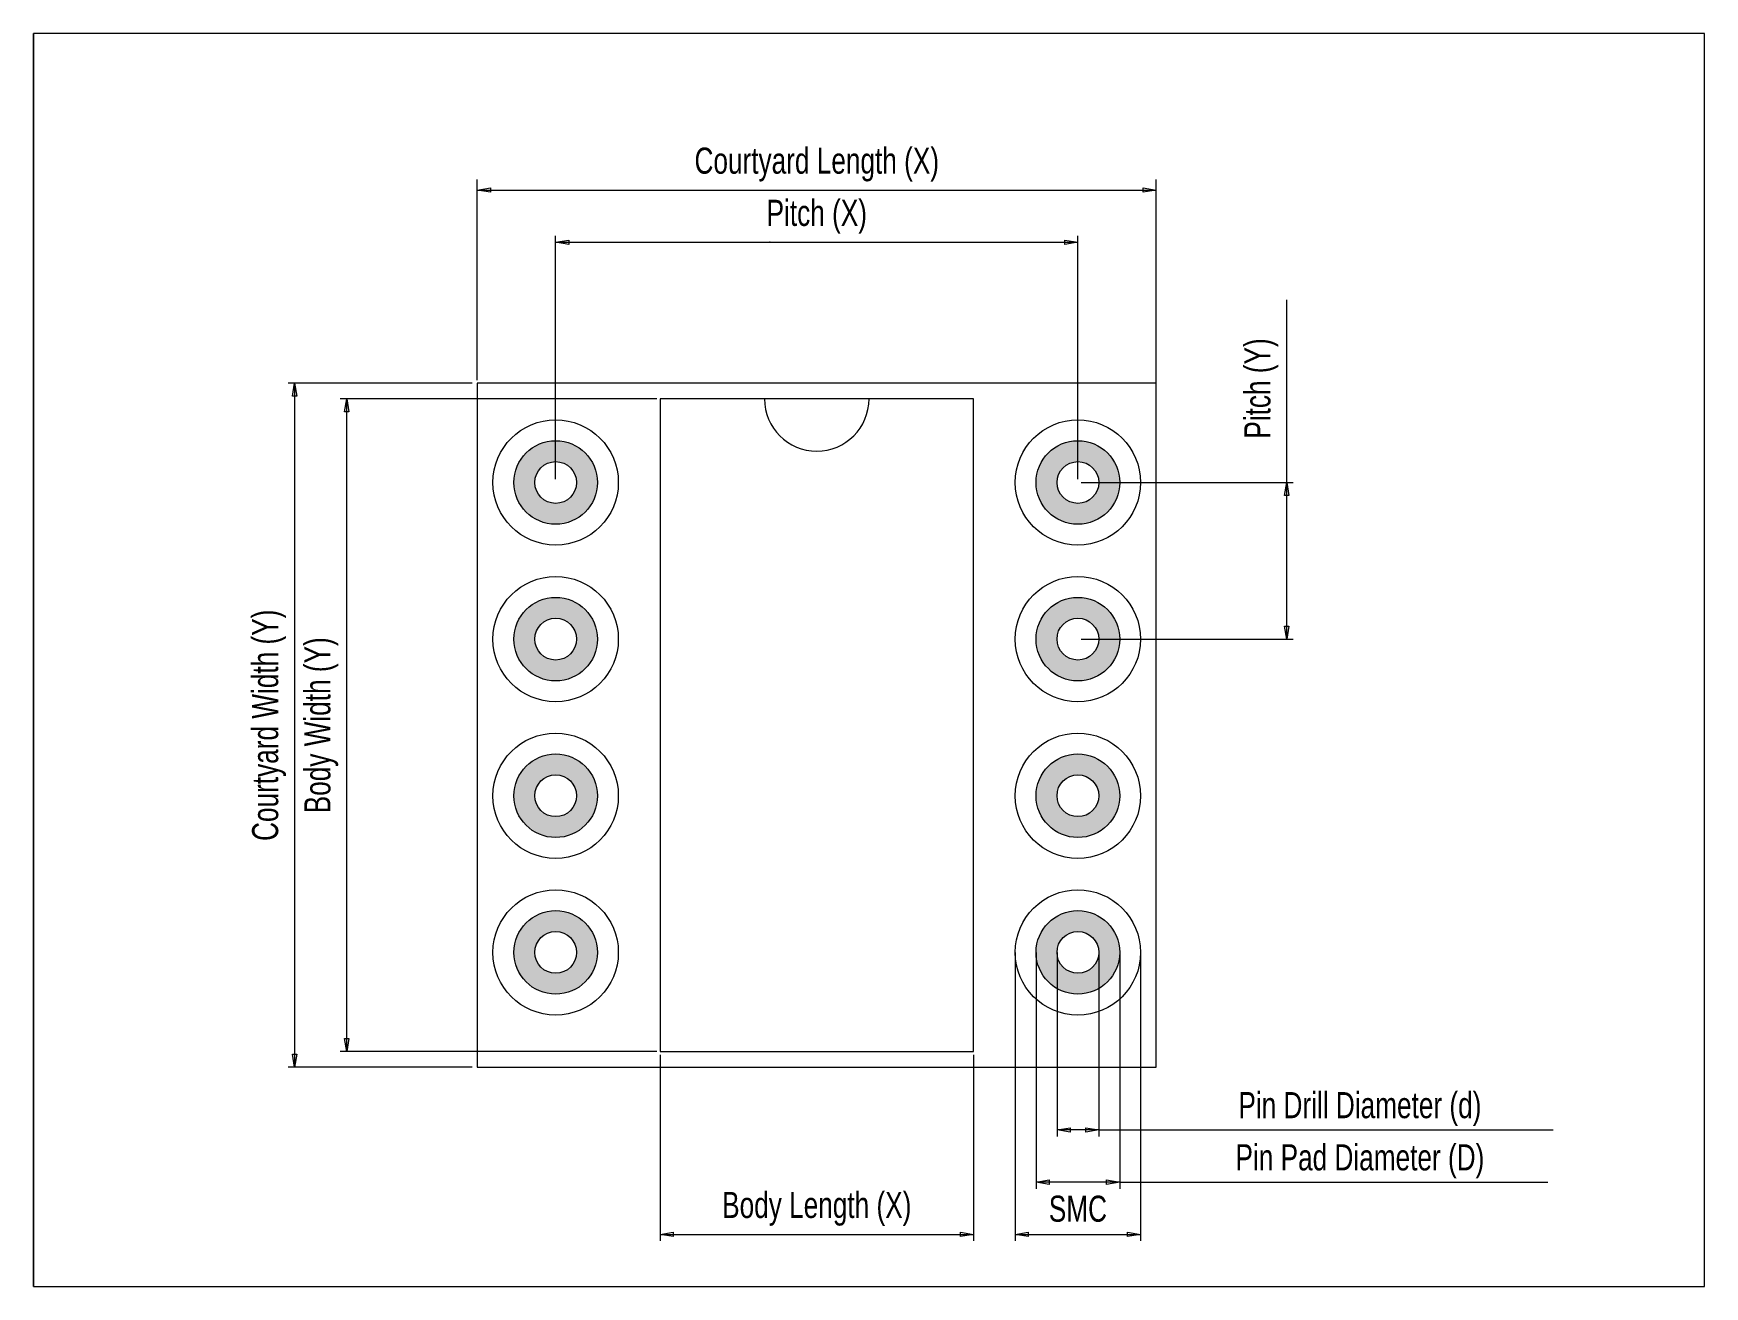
# Model space of a CAD drawing. Header units: millimetres. Extents: x 0 to 320, y 0 to 240.
import ezdxf

# ---------------------------------------------------------------- set-up
doc = ezdxf.new("R2010")
doc.units = ezdxf.units.MM
doc.layers.get('0').update_dxf_attribs({"linetype": 'CONTINUOUS', "lineweight": 0})
doc.styles.get("Standard").update_dxf_attribs({"font": 'txt', "width": 0.75})

msp = doc.modelspace()

# ---------------------------------------------------------------- hatches: boundary and pattern name
h = msp.add_hatch(color=256)
edge = h.paths.add_edge_path()
edge.add_arc((100, 154), 4, 0, 360)
edge.add_arc((100, 154), 8, 0, 360)
h = msp.add_hatch(color=256)
edge = h.paths.add_edge_path()
edge.add_arc((200, 154), 4, 0, 360)
edge.add_arc((200, 154), 8, 0, 360)
h = msp.add_hatch(color=256)
edge = h.paths.add_edge_path()
edge.add_arc((100, 124), 4, 0, 360)
edge.add_arc((100, 124), 8, 0, 360)
h = msp.add_hatch(color=256)
edge = h.paths.add_edge_path()
edge.add_arc((200, 124), 4, 0, 360)
edge.add_arc((200, 124), 8, 0, 360)
h = msp.add_hatch(color=256)
edge = h.paths.add_edge_path()
edge.add_arc((100, 94), 4, 0, 360)
edge.add_arc((100, 94), 8, 0, 360)
h = msp.add_hatch(color=256)
edge = h.paths.add_edge_path()
edge.add_arc((200, 94), 4, 0, 360)
edge.add_arc((200, 94), 8, 0, 360)
h = msp.add_hatch(color=256)
edge = h.paths.add_edge_path()
edge.add_arc((100, 64), 4, 0, 360)
edge.add_arc((100, 64), 8, 0, 360)
h = msp.add_hatch(color=256)
edge = h.paths.add_edge_path()
edge.add_arc((200, 64), 4, 0, 360)
edge.add_arc((200, 64), 8, 0, 360)

# ---------------------------------------------------------------- linework, layer by layer
for p, q in [((320, 240), (0, 240)), ((0, 240), (0, 0)), ((0, 240), (0, 240)), ((0, 240), (0, 0)), ((0, 0), (0, 240)), ((320, 0), (320, 240)), ((85, 173.62), (85, 212)), ((215, 172.62), (215, 212)), ((85, 210), (87.5, 210.42)), ((85, 210), (215, 210)), ((87.5, 209.58), (85, 210)), ((87.5, 210.42), (87.5, 209.58)), ((212.5, 209.58), (212.5, 210.42)), ((212.5, 210.42), (215, 210)), ((215, 210), (212.5, 209.58)), ((100, 154.62), (100, 201.25)), ((100, 200), (102.5, 200.42)), ((100, 200), (200, 200)), ((102.5, 199.58), (100, 200)), ((102.5, 200.42), (102.5, 199.58)), ((197.5, 199.58), (197.5, 200.42)), ((197.5, 200.42), (200, 200)), ((200, 200), (197.5, 199.58)), ((200, 154.62), (200, 201.25)), ((240, 154), (240, 189)), ((84, 173), (48.75, 173)), ((49.58, 170.5), (50, 173)), ((50, 173), (50, 42)), ((50, 173), (50.42, 170.5)), ((215, 173), (85, 173)), ((85, 173), (85, 42)), ((215, 42), (215, 173)), ((50.42, 170.5), (49.58, 170.5)), ((119.38, 170), (58.75, 170)), ((59.58, 167.5), (60, 170)), ((60, 45), (60, 170)), ((60, 170), (60.42, 167.5)), ((120, 170), (120, 45)), ((180, 170), (120, 170)), ((180, 45), (180, 170)), ((60.42, 167.5), (59.58, 167.5)), ((200.62, 154), (241.25, 154)), ((239.58, 151.5), (240, 154)), ((240, 124), (240, 154)), ((240, 154), (240.42, 151.5)), ((240.42, 151.5), (239.58, 151.5)), ((0, 130), (0, 130)), ((240, 124), (239.58, 126.5)), ((239.58, 126.5), (240.42, 126.5)), ((240.42, 126.5), (240, 124)), ((200.62, 124), (241.25, 124)), ((188, 64), (188, 8.75)), ((192, 64), (192, 18.75)), ((196, 64), (196, 28.75)), ((204, 64), (204, 28.75)), ((208, 64), (208, 18.75)), ((212, 64), (212, 8.75)), ((119.38, 45), (58.75, 45)), ((60, 45), (59.58, 47.5)), ((59.58, 47.5), (60.42, 47.5)), ((60.42, 47.5), (60, 45)), ((120, 45), (180, 45)), ((84, 42), (48.75, 42)), ((50, 42), (49.58, 44.5)), ((49.58, 44.5), (50.42, 44.5)), ((50.42, 44.5), (50, 42)), ((85, 42), (215, 42)), ((120, 44.38), (120, 8.75)), ((180, 44.38), (180, 8.75)), ((196, 30), (198.5, 30.42)), ((204, 30), (196, 30)), ((198.5, 29.58), (196, 30)), ((198.5, 30.42), (198.5, 29.58)), ((201.5, 29.58), (201.5, 30.42)), ((201.5, 30.42), (204, 30)), ((204, 30), (201.5, 29.58)), ((204, 30), (291, 30)), ((192, 20), (194.5, 20.42)), ((208, 20), (192, 20)), ((194.5, 19.58), (192, 20)), ((194.5, 20.42), (194.5, 19.58)), ((205.5, 19.58), (205.5, 20.42)), ((205.5, 20.42), (208, 20)), ((208, 20), (205.5, 19.58)), ((208, 20), (290, 20)), ((120, 10), (122.5, 10.42)), ((120, 10), (180, 10)), ((122.5, 9.58), (120, 10)), ((122.5, 10.42), (122.5, 9.58)), ((177.5, 9.58), (177.5, 10.42)), ((177.5, 10.42), (180, 10)), ((180, 10), (177.5, 9.58)), ((188, 10), (190.5, 10.42)), ((188, 10), (212, 10)), ((190.5, 9.58), (188, 10)), ((190.5, 10.42), (190.5, 9.58)), ((209.5, 9.58), (209.5, 10.42)), ((209.5, 10.42), (212, 10)), ((212, 10), (209.5, 9.58)), ((0, 0), (320, 0)), ((0, 0), (0, 0))]:
    msp.add_line(p, q)
for centre, radius in [((100, 154), 12), ((200, 154), 12), ((100, 154), 8), ((200, 154), 8), ((100, 154), 4), ((200, 154), 4), ((100, 124), 12), ((200, 124), 12), ((100, 124), 8), ((200, 124), 8), ((100, 124), 4), ((200, 124), 4), ((100, 94), 12), ((200, 94), 12), ((100, 94), 8), ((200, 94), 8), ((100, 94), 4), ((200, 94), 4), ((100, 64), 12), ((200, 64), 12), ((100, 64), 8), ((200, 64), 8), ((100, 64), 4), ((200, 64), 4)]:
    msp.add_circle(centre, radius)
msp.add_arc((150, 170), 10, 180, 0)
msp.add_point((141, 200))

# ---------------------------------------------------------------- texts
at = {"char_height": 5, "width": 30, "attachment_point": 5}
for s, insert in [('Courtyard\\~Length\\~(X)', (150, 214.88)), ('Pitch\\~(X)', (150, 204.88)), ('Pin\\~Drill\\~Diameter\\~(d)', (254, 34)), ('Pin\\~Pad\\~Diameter\\~(D)', (254, 24)), ('Body\\~Length\\~(X)', (150, 14.88)), ('SMC', (200, 14.88))]:
    msp.add_mtext(s, dxfattribs=dict(at, insert=insert))
at = {"char_height": 5, "width": 30, "attachment_point": 5, "rotation": 90}
for s, insert in [('Pitch\\~(Y)', (235.12, 172)), ('Courtyard\\~Width\\~(Y)', (45.12, 107.5)), ('Body\\~Width\\~(Y)', (55.12, 107.5))]:
    msp.add_mtext(s, dxfattribs=dict(at, insert=insert))

doc.saveas('drawing.dxf')
